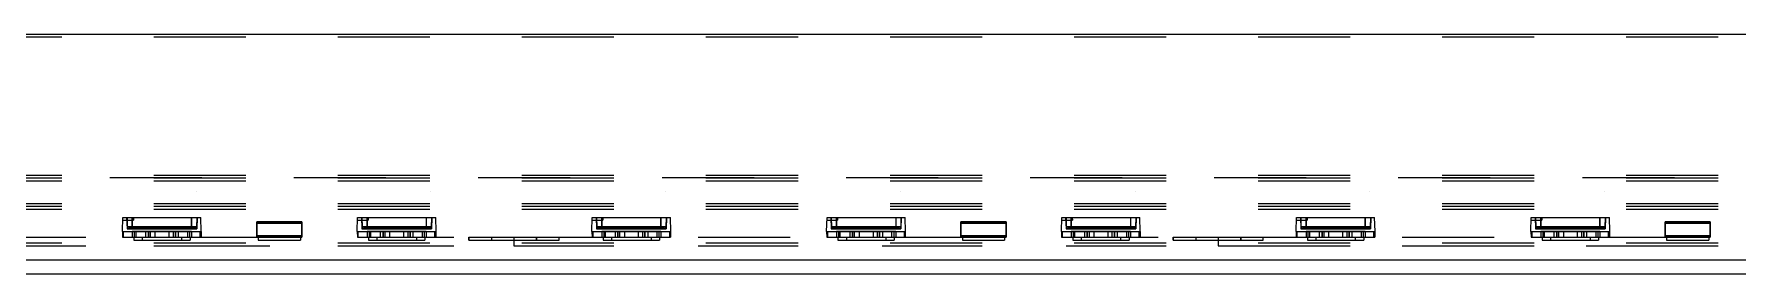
# Model space of a CAD drawing. Extents: x 14 to 580, y 14 to 406.
# Drawn here: x 325.5 to 386, y 253.4 to 261.9 of the extents above; entities that cross this region are included whole.
import ezdxf

# ---------------------------------------------------------------- set-up
doc = ezdxf.new("R2010")
doc.units = 0
doc.header["$LTSCALE"] = 32.67
doc.linetypes.add('HIDDEN', pattern=[0.2, 0.1, -0.1])
doc.layers.get('0').update_dxf_attribs({"linetype": 'CONTINUOUS'})
for name, color, linetype in [('BASE2', 7, 'CONTINUOUS'), ('BASE3', 7, 'CONTINUOUS'), ('LED_CHIP_2835_BASE3', 7, 'CONTINUOUS'), ('LED_CHIP_2835_ELETRODE_13', 7, 'CONTINUOUS'), ('LED_CHIP_2835_ELETRODE_23', 7, 'CONTINUOUS'), ('LED_CHIP_2835_SLICONE3', 7, 'CONTINUOUS'), ('LGP3', 7, 'CONTINUOUS'), ('LS-12V-120-W5-2835_PADS3', 7, 'CONTINUOUS'), ('LS-12V-120-W5-2835_PLATE3', 7, 'CONTINUOUS'), ('RES_1206_013', 7, 'CONTINUOUS'), ('RES_1206_023', 7, 'CONTINUOUS'), ('RES_1206_033', 7, 'CONTINUOUS')]:
    doc.layers.add(name, color=color, linetype=linetype)

msp = doc.modelspace()

# ---------------------------------------------------------------- linework, layer by layer
at = {"color": 7}
for p, q in [((331.292, 256.275), (331.292, 256.274)), ((339.626, 256.275), (339.626, 256.274)), ((347.959, 256.275), (347.959, 256.274)), ((356.292, 256.275), (356.292, 256.274)), ((364.626, 256.275), (364.626, 256.274)), ((372.959, 256.275), (372.959, 256.274)), ((381.292, 256.275), (381.292, 256.274))]:
    msp.add_line(p, q, dxfattribs=at)
at = {"layer": 'BASE2', "color": 7}
for p, q in [((192.577, 261.868), (442.577, 261.868)), ((192.577, 253.868), (442.577, 253.868)), ((192.577, 253.368), (442.577, 253.368))]:
    msp.add_line(p, q, dxfattribs=at)
at = {"layer": 'BASE3', "color": 8, "linetype": 'HIDDEN'}
for p, q in [((192.577, 261.768), (442.577, 261.768)), ((192.577, 256.868), (442.577, 256.868)), ((192.577, 256.768), (442.577, 256.768)), ((192.577, 256.668), (442.577, 256.668)), ((192.577, 255.868), (442.577, 255.868)), ((192.577, 255.768), (442.577, 255.768)), ((192.577, 255.668), (442.577, 255.668)), ((192.577, 254.468), (442.577, 254.468)), ((192.577, 254.368), (442.577, 254.368))]:
    msp.add_line(p, q, dxfattribs=at)
at = {"layer": 'LED_CHIP_2835_BASE3', "color": 8, "linetype": 'HIDDEN'}
for p, q in [((328.677, 254.868), (328.69, 255.368)), ((328.688, 255.268), (329.067, 255.268)), ((328.69, 255.368), (331.464, 255.368)), ((328.827, 255.368), (328.841, 254.968)), ((329.027, 255.368), (329.027, 254.968)), ((329.064, 255.368), (329.067, 255.268)), ((331.127, 255.368), (331.127, 254.968)), ((331.327, 255.368), (331.313, 254.968)), ((331.477, 254.868), (331.464, 255.368)), ((337.011, 254.868), (337.024, 255.368)), ((337.021, 255.268), (337.4, 255.268)), ((337.024, 255.368), (339.797, 255.368)), ((337.161, 255.368), (337.174, 254.968)), ((337.361, 255.368), (337.361, 254.968)), ((337.397, 255.368), (337.4, 255.268)), ((339.461, 255.368), (339.461, 254.968)), ((339.661, 255.368), (339.647, 254.968)), ((339.811, 254.868), (339.797, 255.368)), ((345.344, 254.868), (345.357, 255.368)), ((345.354, 255.268), (345.733, 255.268)), ((345.357, 255.368), (348.131, 255.368)), ((345.494, 255.368), (345.508, 254.968)), ((345.694, 255.368), (345.694, 254.968)), ((345.731, 255.368), (345.733, 255.268)), ((347.794, 255.368), (347.794, 254.968)), ((347.994, 255.368), (347.98, 254.968)), ((348.144, 254.868), (348.131, 255.368)), ((353.677, 254.868), (353.69, 255.368)), ((353.688, 255.268), (354.067, 255.268)), ((353.69, 255.368), (356.464, 255.368)), ((353.827, 255.368), (353.841, 254.968)), ((354.027, 255.368), (354.027, 254.968)), ((354.064, 255.368), (354.067, 255.268)), ((356.127, 255.368), (356.127, 254.968)), ((356.327, 255.368), (356.313, 254.968)), ((356.477, 254.868), (356.464, 255.368)), ((362.011, 254.868), (362.024, 255.368)), ((362.021, 255.268), (362.4, 255.268)), ((362.024, 255.368), (364.797, 255.368)), ((362.161, 255.368), (362.174, 254.968)), ((362.361, 255.368), (362.361, 254.968)), ((362.397, 255.368), (362.4, 255.268)), ((364.461, 255.368), (364.461, 254.968)), ((364.661, 255.368), (364.647, 254.968)), ((364.811, 254.868), (364.797, 255.368)), ((370.344, 254.868), (370.357, 255.368)), ((370.354, 255.268), (370.733, 255.268)), ((370.357, 255.368), (373.131, 255.368)), ((370.494, 255.368), (370.508, 254.968)), ((370.694, 255.368), (370.694, 254.968)), ((370.731, 255.368), (370.733, 255.268)), ((372.794, 255.368), (372.794, 254.968)), ((372.994, 255.368), (372.98, 254.968)), ((373.144, 254.868), (373.131, 255.368)), ((378.677, 254.868), (378.69, 255.368)), ((378.688, 255.268), (379.067, 255.268)), ((378.69, 255.368), (381.464, 255.368)), ((378.827, 255.368), (378.841, 254.968)), ((379.027, 255.368), (379.027, 254.968)), ((379.064, 255.368), (379.067, 255.268)), ((381.127, 255.368), (381.127, 254.968)), ((381.327, 255.368), (381.313, 254.968)), ((381.477, 254.868), (381.464, 255.368)), ((328.677, 254.868), (328.682, 254.668)), ((328.677, 254.868), (331.477, 254.868)), ((328.682, 254.668), (331.472, 254.668)), ((328.687, 254.868), (328.687, 254.668)), ((328.717, 254.668), (328.717, 254.868)), ((328.841, 254.968), (331.313, 254.968)), ((329.027, 254.868), (329.027, 254.668)), ((329.097, 254.868), (329.097, 254.668)), ((329.159, 254.668), (329.159, 254.868)), ((329.67, 254.668), (329.67, 254.868)), ((329.83, 254.868), (329.83, 254.668)), ((330.325, 254.868), (330.325, 254.668)), ((330.485, 254.668), (330.485, 254.868)), ((330.996, 254.668), (330.996, 254.868)), ((331.057, 254.868), (331.057, 254.668)), ((331.127, 254.868), (331.127, 254.668)), ((331.437, 254.668), (331.437, 254.868)), ((331.467, 254.868), (331.467, 254.668)), ((331.472, 254.668), (331.477, 254.868)), ((337.011, 254.868), (339.811, 254.868)), ((337.011, 254.868), (337.016, 254.668)), ((337.016, 254.668), (339.805, 254.668)), ((337.021, 254.868), (337.021, 254.668)), ((337.051, 254.668), (337.051, 254.868)), ((337.174, 254.968), (339.647, 254.968)), ((337.361, 254.868), (337.361, 254.668)), ((337.431, 254.868), (337.431, 254.668)), ((337.492, 254.668), (337.492, 254.868)), ((338.003, 254.668), (338.003, 254.868)), ((338.163, 254.868), (338.163, 254.668)), ((338.658, 254.868), (338.658, 254.668)), ((338.818, 254.668), (338.818, 254.868)), ((339.329, 254.668), (339.329, 254.868)), ((339.391, 254.868), (339.391, 254.668)), ((339.461, 254.868), (339.461, 254.668)), ((339.77, 254.668), (339.77, 254.868)), ((339.801, 254.868), (339.801, 254.668)), ((339.805, 254.668), (339.811, 254.868)), ((345.344, 254.868), (348.144, 254.868)), ((345.344, 254.868), (345.349, 254.668)), ((345.349, 254.668), (348.139, 254.668)), ((345.354, 254.868), (345.354, 254.668)), ((345.384, 254.668), (345.384, 254.868)), ((345.508, 254.968), (347.98, 254.968)), ((345.694, 254.868), (345.694, 254.668)), ((345.764, 254.868), (345.764, 254.668)), ((345.825, 254.668), (345.825, 254.868)), ((346.336, 254.668), (346.336, 254.868)), ((346.496, 254.868), (346.496, 254.668)), ((346.991, 254.868), (346.991, 254.668)), ((347.151, 254.668), (347.151, 254.868)), ((347.662, 254.668), (347.662, 254.868)), ((347.724, 254.868), (347.724, 254.668)), ((347.794, 254.868), (347.794, 254.668)), ((348.104, 254.668), (348.104, 254.868)), ((348.134, 254.868), (348.134, 254.668)), ((348.139, 254.668), (348.144, 254.868)), ((353.677, 254.868), (356.477, 254.868)), ((353.677, 254.868), (353.682, 254.668)), ((353.682, 254.668), (356.472, 254.668)), ((353.687, 254.868), (353.687, 254.668)), ((353.717, 254.668), (353.717, 254.868)), ((353.841, 254.968), (356.313, 254.968)), ((354.027, 254.868), (354.027, 254.668)), ((354.097, 254.868), (354.097, 254.668)), ((354.159, 254.668), (354.159, 254.868)), ((354.67, 254.668), (354.67, 254.868)), ((354.83, 254.868), (354.83, 254.668)), ((355.325, 254.868), (355.325, 254.668)), ((355.485, 254.668), (355.485, 254.868)), ((355.996, 254.668), (355.996, 254.868)), ((356.057, 254.868), (356.057, 254.668)), ((356.127, 254.868), (356.127, 254.668)), ((356.437, 254.668), (356.437, 254.868)), ((356.467, 254.868), (356.467, 254.668)), ((356.472, 254.668), (356.477, 254.868)), ((362.011, 254.868), (364.811, 254.868)), ((362.011, 254.868), (362.016, 254.668)), ((362.016, 254.668), (364.805, 254.668)), ((362.021, 254.868), (362.021, 254.668)), ((362.051, 254.668), (362.051, 254.868)), ((362.174, 254.968), (364.647, 254.968)), ((362.361, 254.868), (362.361, 254.668)), ((362.431, 254.868), (362.431, 254.668)), ((362.492, 254.668), (362.492, 254.868)), ((363.003, 254.668), (363.003, 254.868)), ((363.163, 254.868), (363.163, 254.668)), ((363.658, 254.868), (363.658, 254.668)), ((363.818, 254.668), (363.818, 254.868)), ((364.329, 254.668), (364.329, 254.868)), ((364.391, 254.868), (364.391, 254.668)), ((364.461, 254.868), (364.461, 254.668)), ((364.77, 254.668), (364.77, 254.868)), ((364.801, 254.868), (364.801, 254.668)), ((364.805, 254.668), (364.811, 254.868)), ((370.344, 254.868), (373.144, 254.868)), ((370.344, 254.868), (370.349, 254.668)), ((370.349, 254.668), (373.139, 254.668)), ((370.354, 254.868), (370.354, 254.668)), ((370.384, 254.668), (370.384, 254.868)), ((370.508, 254.968), (372.98, 254.968)), ((370.694, 254.868), (370.694, 254.668)), ((370.764, 254.868), (370.764, 254.668)), ((370.825, 254.668), (370.825, 254.868)), ((371.336, 254.668), (371.336, 254.868)), ((371.496, 254.868), (371.496, 254.668)), ((371.991, 254.868), (371.991, 254.668)), ((372.151, 254.668), (372.151, 254.868)), ((372.662, 254.668), (372.662, 254.868)), ((372.724, 254.868), (372.724, 254.668)), ((372.794, 254.868), (372.794, 254.668)), ((373.104, 254.668), (373.104, 254.868)), ((373.134, 254.868), (373.134, 254.668)), ((373.139, 254.668), (373.144, 254.868)), ((378.677, 254.868), (381.477, 254.868)), ((378.677, 254.868), (378.682, 254.668)), ((378.682, 254.668), (381.472, 254.668)), ((378.687, 254.868), (378.687, 254.668)), ((378.717, 254.668), (378.717, 254.868)), ((378.841, 254.968), (381.313, 254.968)), ((379.027, 254.868), (379.027, 254.668)), ((379.097, 254.868), (379.097, 254.668)), ((379.159, 254.668), (379.159, 254.868)), ((379.67, 254.668), (379.67, 254.868)), ((379.83, 254.868), (379.83, 254.668)), ((380.325, 254.868), (380.325, 254.668)), ((380.485, 254.668), (380.485, 254.868)), ((380.996, 254.668), (380.996, 254.868)), ((381.057, 254.868), (381.057, 254.668)), ((381.127, 254.868), (381.127, 254.668)), ((381.437, 254.668), (381.437, 254.868)), ((381.467, 254.868), (381.467, 254.668)), ((381.472, 254.668), (381.477, 254.868))]:
    msp.add_line(p, q, dxfattribs=at)
at = {"layer": 'LED_CHIP_2835_ELETRODE_13', "color": 8, "linetype": 'HIDDEN'}
for p, q in [((329.027, 254.868), (329.027, 254.668)), ((329.027, 254.868), (331.127, 254.868)), ((329.027, 254.668), (331.127, 254.668)), ((329.097, 254.868), (329.097, 254.668)), ((329.159, 254.668), (329.159, 254.868)), ((329.497, 254.868), (329.497, 254.668)), ((329.597, 254.668), (329.597, 254.868)), ((329.67, 254.668), (329.67, 254.868)), ((329.83, 254.868), (329.83, 254.668)), ((330.325, 254.868), (330.325, 254.668)), ((330.485, 254.668), (330.485, 254.868)), ((330.557, 254.868), (330.557, 254.668)), ((330.657, 254.868), (330.657, 254.668)), ((330.996, 254.668), (330.996, 254.868)), ((331.057, 254.868), (331.057, 254.668)), ((331.127, 254.868), (331.127, 254.668)), ((337.361, 254.868), (339.461, 254.868)), ((337.361, 254.868), (337.361, 254.668)), ((337.361, 254.668), (339.461, 254.668)), ((337.431, 254.868), (337.431, 254.668)), ((337.492, 254.668), (337.492, 254.868)), ((337.831, 254.868), (337.831, 254.668)), ((337.931, 254.668), (337.931, 254.868)), ((338.003, 254.668), (338.003, 254.868)), ((338.163, 254.868), (338.163, 254.668)), ((338.658, 254.868), (338.658, 254.668)), ((338.818, 254.668), (338.818, 254.868)), ((338.891, 254.868), (338.891, 254.668)), ((338.991, 254.868), (338.991, 254.668)), ((339.329, 254.668), (339.329, 254.868)), ((339.391, 254.868), (339.391, 254.668)), ((339.461, 254.868), (339.461, 254.668)), ((345.694, 254.868), (347.794, 254.868)), ((345.694, 254.868), (345.694, 254.668)), ((345.694, 254.668), (347.794, 254.668)), ((345.764, 254.868), (345.764, 254.668)), ((345.825, 254.668), (345.825, 254.868)), ((346.164, 254.868), (346.164, 254.668)), ((346.264, 254.668), (346.264, 254.868)), ((346.336, 254.668), (346.336, 254.868)), ((346.496, 254.868), (346.496, 254.668)), ((346.991, 254.868), (346.991, 254.668)), ((347.151, 254.668), (347.151, 254.868)), ((347.224, 254.868), (347.224, 254.668)), ((347.324, 254.868), (347.324, 254.668)), ((347.662, 254.668), (347.662, 254.868)), ((347.724, 254.868), (347.724, 254.668)), ((347.794, 254.868), (347.794, 254.668)), ((354.027, 254.868), (356.127, 254.868)), ((354.027, 254.868), (354.027, 254.668)), ((354.027, 254.668), (356.127, 254.668)), ((354.097, 254.868), (354.097, 254.668)), ((354.159, 254.668), (354.159, 254.868)), ((354.497, 254.868), (354.497, 254.668)), ((354.597, 254.668), (354.597, 254.868)), ((354.67, 254.668), (354.67, 254.868)), ((354.83, 254.868), (354.83, 254.668)), ((355.325, 254.868), (355.325, 254.668)), ((355.485, 254.668), (355.485, 254.868)), ((355.557, 254.868), (355.557, 254.668)), ((355.657, 254.868), (355.657, 254.668)), ((355.996, 254.668), (355.996, 254.868)), ((356.057, 254.868), (356.057, 254.668)), ((356.127, 254.868), (356.127, 254.668)), ((362.361, 254.868), (364.461, 254.868)), ((362.361, 254.868), (362.361, 254.668)), ((362.361, 254.668), (364.461, 254.668)), ((362.431, 254.868), (362.431, 254.668)), ((362.492, 254.668), (362.492, 254.868)), ((362.831, 254.868), (362.831, 254.668)), ((362.931, 254.668), (362.931, 254.868)), ((363.003, 254.668), (363.003, 254.868)), ((363.163, 254.868), (363.163, 254.668)), ((363.658, 254.868), (363.658, 254.668)), ((363.818, 254.668), (363.818, 254.868)), ((363.891, 254.868), (363.891, 254.668)), ((363.991, 254.868), (363.991, 254.668)), ((364.329, 254.668), (364.329, 254.868)), ((364.391, 254.868), (364.391, 254.668)), ((364.461, 254.868), (364.461, 254.668)), ((370.694, 254.868), (372.794, 254.868)), ((370.694, 254.868), (370.694, 254.668)), ((370.694, 254.668), (372.794, 254.668)), ((370.764, 254.868), (370.764, 254.668)), ((370.825, 254.668), (370.825, 254.868)), ((371.164, 254.868), (371.164, 254.668)), ((371.264, 254.668), (371.264, 254.868)), ((371.336, 254.668), (371.336, 254.868)), ((371.496, 254.868), (371.496, 254.668)), ((371.991, 254.868), (371.991, 254.668)), ((372.151, 254.668), (372.151, 254.868)), ((372.224, 254.868), (372.224, 254.668)), ((372.324, 254.868), (372.324, 254.668)), ((372.662, 254.668), (372.662, 254.868)), ((372.724, 254.868), (372.724, 254.668)), ((372.794, 254.868), (372.794, 254.668)), ((379.027, 254.868), (381.127, 254.868)), ((379.027, 254.868), (379.027, 254.668)), ((379.027, 254.668), (381.127, 254.668)), ((379.097, 254.868), (379.097, 254.668)), ((379.159, 254.668), (379.159, 254.868)), ((379.497, 254.868), (379.497, 254.668)), ((379.597, 254.668), (379.597, 254.868)), ((379.67, 254.668), (379.67, 254.868)), ((379.83, 254.868), (379.83, 254.668)), ((380.325, 254.868), (380.325, 254.668)), ((380.485, 254.668), (380.485, 254.868)), ((380.557, 254.868), (380.557, 254.668)), ((380.657, 254.868), (380.657, 254.668)), ((380.996, 254.668), (380.996, 254.868)), ((381.057, 254.868), (381.057, 254.668)), ((381.127, 254.868), (381.127, 254.668))]:
    msp.add_line(p, q, dxfattribs=at)
at = {"layer": 'LED_CHIP_2835_ELETRODE_23', "color": 8, "linetype": 'HIDDEN'}
for p, q in [((329.027, 254.868), (329.027, 254.668)), ((331.127, 254.868), (329.027, 254.868)), ((329.027, 254.668), (331.127, 254.668)), ((329.097, 254.868), (329.097, 254.668)), ((329.159, 254.668), (329.159, 254.868)), ((329.497, 254.868), (329.497, 254.668)), ((329.597, 254.868), (329.597, 254.668)), ((329.67, 254.668), (329.67, 254.868)), ((329.83, 254.868), (329.83, 254.668)), ((330.325, 254.868), (330.325, 254.668)), ((330.485, 254.668), (330.485, 254.868)), ((330.557, 254.668), (330.557, 254.868)), ((330.657, 254.868), (330.657, 254.668)), ((330.996, 254.668), (330.996, 254.868)), ((331.057, 254.868), (331.057, 254.668)), ((331.127, 254.868), (331.127, 254.668)), ((339.461, 254.868), (337.361, 254.868)), ((337.361, 254.868), (337.361, 254.668)), ((337.361, 254.668), (339.461, 254.668)), ((337.431, 254.868), (337.431, 254.668)), ((337.492, 254.668), (337.492, 254.868)), ((337.831, 254.868), (337.831, 254.668)), ((337.931, 254.868), (337.931, 254.668)), ((338.003, 254.668), (338.003, 254.868)), ((338.163, 254.868), (338.163, 254.668)), ((338.658, 254.868), (338.658, 254.668)), ((338.818, 254.668), (338.818, 254.868)), ((338.891, 254.668), (338.891, 254.868)), ((338.991, 254.868), (338.991, 254.668)), ((339.329, 254.668), (339.329, 254.868)), ((339.391, 254.868), (339.391, 254.668)), ((339.461, 254.868), (339.461, 254.668)), ((347.794, 254.868), (345.694, 254.868)), ((345.694, 254.868), (345.694, 254.668)), ((345.694, 254.668), (347.794, 254.668)), ((345.764, 254.868), (345.764, 254.668)), ((345.825, 254.668), (345.825, 254.868)), ((346.164, 254.868), (346.164, 254.668)), ((346.264, 254.868), (346.264, 254.668)), ((346.336, 254.668), (346.336, 254.868)), ((346.496, 254.868), (346.496, 254.668)), ((346.991, 254.868), (346.991, 254.668)), ((347.151, 254.668), (347.151, 254.868)), ((347.224, 254.668), (347.224, 254.868)), ((347.324, 254.868), (347.324, 254.668)), ((347.662, 254.668), (347.662, 254.868)), ((347.724, 254.868), (347.724, 254.668)), ((347.794, 254.868), (347.794, 254.668)), ((356.127, 254.868), (354.027, 254.868)), ((354.027, 254.868), (354.027, 254.668)), ((354.027, 254.668), (356.127, 254.668)), ((354.097, 254.868), (354.097, 254.668)), ((354.159, 254.668), (354.159, 254.868)), ((354.497, 254.868), (354.497, 254.668)), ((354.597, 254.868), (354.597, 254.668)), ((354.67, 254.668), (354.67, 254.868)), ((354.83, 254.868), (354.83, 254.668)), ((355.325, 254.868), (355.325, 254.668)), ((355.485, 254.668), (355.485, 254.868)), ((355.557, 254.668), (355.557, 254.868)), ((355.657, 254.868), (355.657, 254.668)), ((355.996, 254.668), (355.996, 254.868)), ((356.057, 254.868), (356.057, 254.668)), ((356.127, 254.868), (356.127, 254.668)), ((364.461, 254.868), (362.361, 254.868)), ((362.361, 254.868), (362.361, 254.668)), ((362.361, 254.668), (364.461, 254.668)), ((362.431, 254.868), (362.431, 254.668)), ((362.492, 254.668), (362.492, 254.868)), ((362.831, 254.868), (362.831, 254.668)), ((362.931, 254.868), (362.931, 254.668)), ((363.003, 254.668), (363.003, 254.868)), ((363.163, 254.868), (363.163, 254.668)), ((363.658, 254.868), (363.658, 254.668)), ((363.818, 254.668), (363.818, 254.868)), ((363.891, 254.668), (363.891, 254.868)), ((363.991, 254.868), (363.991, 254.668)), ((364.329, 254.668), (364.329, 254.868)), ((364.391, 254.868), (364.391, 254.668)), ((364.461, 254.868), (364.461, 254.668)), ((372.794, 254.868), (370.694, 254.868)), ((370.694, 254.868), (370.694, 254.668)), ((370.694, 254.668), (372.794, 254.668)), ((370.764, 254.868), (370.764, 254.668)), ((370.825, 254.668), (370.825, 254.868)), ((371.164, 254.868), (371.164, 254.668)), ((371.264, 254.868), (371.264, 254.668)), ((371.336, 254.668), (371.336, 254.868)), ((371.496, 254.868), (371.496, 254.668)), ((371.991, 254.868), (371.991, 254.668)), ((372.151, 254.668), (372.151, 254.868)), ((372.224, 254.668), (372.224, 254.868)), ((372.324, 254.868), (372.324, 254.668)), ((372.662, 254.668), (372.662, 254.868)), ((372.724, 254.868), (372.724, 254.668)), ((372.794, 254.868), (372.794, 254.668)), ((381.127, 254.868), (379.027, 254.868)), ((379.027, 254.868), (379.027, 254.668)), ((379.027, 254.668), (381.127, 254.668)), ((379.097, 254.868), (379.097, 254.668)), ((379.159, 254.668), (379.159, 254.868)), ((379.497, 254.868), (379.497, 254.668)), ((379.597, 254.868), (379.597, 254.668)), ((379.67, 254.668), (379.67, 254.868)), ((379.83, 254.868), (379.83, 254.668)), ((380.325, 254.868), (380.325, 254.668)), ((380.485, 254.668), (380.485, 254.868)), ((380.557, 254.668), (380.557, 254.868)), ((380.657, 254.868), (380.657, 254.668)), ((380.996, 254.668), (380.996, 254.868)), ((381.057, 254.868), (381.057, 254.668)), ((381.127, 254.868), (381.127, 254.668))]:
    msp.add_line(p, q, dxfattribs=at)
at = {"layer": 'LED_CHIP_2835_SLICONE3', "color": 8, "linetype": 'HIDDEN'}
for p, q in [((328.841, 255.368), (328.85, 255.037)), ((328.841, 255.368), (331.313, 255.368)), ((329.027, 254.988), (329.027, 255.368)), ((331.127, 254.988), (331.127, 255.368)), ((331.313, 255.368), (331.305, 255.037)), ((337.174, 255.368), (339.647, 255.368)), ((337.174, 255.368), (337.183, 255.037)), ((337.361, 254.988), (337.361, 255.368)), ((339.461, 255.368), (339.461, 254.988)), ((339.647, 255.368), (339.638, 255.037)), ((345.508, 255.368), (347.98, 255.368)), ((345.508, 255.368), (345.516, 255.037)), ((345.694, 254.988), (345.694, 255.368)), ((347.794, 254.988), (347.794, 255.368)), ((347.98, 255.368), (347.971, 255.037)), ((353.841, 255.368), (356.313, 255.368)), ((353.841, 255.368), (353.85, 255.037)), ((354.027, 254.988), (354.027, 255.368)), ((356.127, 255.368), (356.127, 254.988)), ((356.313, 255.368), (356.305, 255.037)), ((362.174, 255.368), (364.647, 255.368)), ((362.174, 255.368), (362.183, 255.037)), ((362.361, 254.988), (362.361, 255.368)), ((364.461, 255.368), (364.461, 254.988)), ((364.647, 255.368), (364.638, 255.037)), ((370.508, 255.368), (372.98, 255.368)), ((370.508, 255.368), (370.516, 255.037)), ((370.694, 254.988), (370.694, 255.368)), ((372.794, 254.988), (372.794, 255.368)), ((372.98, 255.368), (372.971, 255.037)), ((378.841, 255.368), (381.313, 255.368)), ((378.841, 255.368), (378.85, 255.037)), ((379.027, 254.988), (379.027, 255.368)), ((381.127, 254.988), (381.127, 255.368)), ((381.313, 255.368), (381.305, 255.037)), ((331.305, 255.037), (328.85, 255.037)), ((331.255, 254.988), (328.9, 254.988)), ((339.638, 255.037), (337.183, 255.037)), ((339.588, 254.988), (337.233, 254.988)), ((347.971, 255.037), (345.516, 255.037)), ((347.921, 254.988), (345.566, 254.988)), ((356.305, 255.037), (353.85, 255.037)), ((356.255, 254.988), (353.9, 254.988)), ((364.638, 255.037), (362.183, 255.037)), ((364.588, 254.988), (362.233, 254.988)), ((372.971, 255.037), (370.516, 255.037)), ((372.921, 254.988), (370.566, 254.988)), ((381.305, 255.037), (378.85, 255.037)), ((381.255, 254.988), (378.9, 254.988))]:
    msp.add_line(p, q, dxfattribs=at)
for centre, start, end in [((328.9, 255.038), 181.5, 270), ((331.255, 255.038), 270, 358.5), ((337.233, 255.038), 181.5, 270), ((339.588, 255.038), 270, 358.5), ((345.566, 255.038), 181.5, 270), ((347.921, 255.038), 270, 358.5), ((353.9, 255.038), 181.5, 270), ((356.255, 255.038), 270, 358.5), ((362.233, 255.038), 181.5, 270), ((364.588, 255.038), 270, 358.5), ((370.566, 255.038), 181.5, 270), ((372.921, 255.038), 270, 358.5), ((378.9, 255.038), 181.5, 270), ((381.255, 255.038), 270, 358.5)]:
    msp.add_arc(centre, 0.05, start, end, dxfattribs=at)
at = {"layer": 'LGP3', "color": 8, "linetype": 'HIDDEN'}
msp.add_line((442.577, 256.768), (192.577, 256.768), dxfattribs=at)
at = {"layer": 'LS-12V-120-W5-2835_PADS3', "color": 8, "linetype": 'HIDDEN'}
for p, q in [((329.077, 254.668), (329.077, 254.568)), ((329.077, 254.668), (331.077, 254.668)), ((329.377, 254.668), (329.377, 254.568)), ((330.777, 254.668), (330.777, 254.568)), ((331.077, 254.668), (331.077, 254.568)), ((333.494, 254.668), (333.494, 254.568)), ((333.494, 254.668), (334.994, 254.668)), ((334.994, 254.668), (334.994, 254.568)), ((337.411, 254.668), (339.411, 254.668)), ((337.411, 254.668), (337.411, 254.568)), ((337.711, 254.668), (337.711, 254.568)), ((339.111, 254.668), (339.111, 254.568)), ((339.411, 254.668), (339.411, 254.568)), ((340.977, 254.668), (342.577, 254.668)), ((340.977, 254.568), (340.977, 254.668)), ((341.777, 254.668), (341.777, 254.568)), ((342.577, 254.668), (344.177, 254.668)), ((342.577, 254.668), (342.577, 254.568)), ((342.577, 254.668), (342.577, 254.568)), ((343.377, 254.668), (343.377, 254.568)), ((344.177, 254.568), (344.177, 254.668)), ((345.744, 254.668), (347.744, 254.668)), ((345.744, 254.668), (345.744, 254.568)), ((346.044, 254.668), (346.044, 254.568)), ((347.444, 254.668), (347.444, 254.568)), ((347.744, 254.668), (347.744, 254.568)), ((354.077, 254.668), (356.077, 254.668)), ((354.077, 254.668), (354.077, 254.568)), ((354.377, 254.668), (354.377, 254.568)), ((355.777, 254.668), (355.777, 254.568)), ((356.077, 254.668), (356.077, 254.568)), ((358.494, 254.668), (359.994, 254.668)), ((358.494, 254.668), (358.494, 254.568)), ((359.994, 254.668), (359.994, 254.568)), ((362.411, 254.668), (364.411, 254.668)), ((362.411, 254.668), (362.411, 254.568)), ((362.711, 254.668), (362.711, 254.568)), ((364.111, 254.668), (364.111, 254.568)), ((364.411, 254.668), (364.411, 254.568)), ((365.977, 254.668), (367.577, 254.668)), ((365.977, 254.568), (365.977, 254.668)), ((366.777, 254.668), (366.777, 254.568)), ((367.577, 254.668), (369.177, 254.668)), ((367.577, 254.668), (367.577, 254.568)), ((367.577, 254.668), (367.577, 254.568)), ((368.377, 254.668), (368.377, 254.568)), ((369.177, 254.568), (369.177, 254.668)), ((370.744, 254.668), (372.744, 254.668)), ((370.744, 254.668), (370.744, 254.568)), ((371.044, 254.668), (371.044, 254.568)), ((372.444, 254.668), (372.444, 254.568)), ((372.744, 254.668), (372.744, 254.568)), ((379.077, 254.668), (381.077, 254.668)), ((379.077, 254.668), (379.077, 254.568)), ((379.377, 254.668), (379.377, 254.568)), ((380.777, 254.668), (380.777, 254.568)), ((381.077, 254.668), (381.077, 254.568)), ((383.494, 254.668), (384.994, 254.668)), ((383.494, 254.668), (383.494, 254.568)), ((384.994, 254.668), (384.994, 254.568)), ((329.077, 254.568), (331.077, 254.568)), ((333.494, 254.568), (334.994, 254.568)), ((337.411, 254.568), (339.411, 254.568)), ((340.977, 254.568), (342.577, 254.568)), ((342.577, 254.568), (344.177, 254.568)), ((345.744, 254.568), (347.744, 254.568)), ((354.077, 254.568), (356.077, 254.568)), ((358.494, 254.568), (359.994, 254.568)), ((362.411, 254.568), (364.411, 254.568)), ((365.977, 254.568), (367.577, 254.568)), ((367.577, 254.568), (369.177, 254.568)), ((370.744, 254.568), (372.744, 254.568)), ((379.077, 254.568), (381.077, 254.568)), ((383.494, 254.568), (384.994, 254.568))]:
    msp.add_line(p, q, dxfattribs=at)
at = {"layer": 'LS-12V-120-W5-2835_PLATE3', "color": 8, "linetype": 'HIDDEN'}
for p, q in [((317.577, 254.668), (342.577, 254.668)), ((329.077, 254.668), (329.077, 254.568)), ((329.377, 254.668), (329.377, 254.568)), ((330.777, 254.668), (330.777, 254.568)), ((331.077, 254.668), (331.077, 254.568)), ((333.494, 254.668), (333.494, 254.568)), ((334.994, 254.668), (333.494, 254.668)), ((334.994, 254.668), (334.994, 254.568)), ((337.411, 254.668), (337.411, 254.568)), ((337.711, 254.668), (337.711, 254.568)), ((339.111, 254.668), (339.111, 254.568)), ((339.411, 254.668), (339.411, 254.568)), ((340.977, 254.668), (340.977, 254.568)), ((341.777, 254.668), (341.777, 254.568)), ((342.577, 254.668), (367.577, 254.668)), ((342.577, 254.668), (342.577, 254.368)), ((342.577, 254.668), (342.577, 254.368)), ((343.377, 254.568), (343.377, 254.668)), ((344.177, 254.568), (344.177, 254.668)), ((345.744, 254.668), (345.744, 254.568)), ((346.044, 254.668), (346.044, 254.568)), ((347.444, 254.668), (347.444, 254.568)), ((347.744, 254.668), (347.744, 254.568)), ((354.077, 254.668), (354.077, 254.568)), ((354.377, 254.668), (354.377, 254.568)), ((355.777, 254.668), (355.777, 254.568)), ((356.077, 254.668), (356.077, 254.568)), ((359.994, 254.668), (358.494, 254.668)), ((358.494, 254.668), (358.494, 254.568)), ((359.994, 254.668), (359.994, 254.568)), ((362.411, 254.668), (362.411, 254.568)), ((362.711, 254.668), (362.711, 254.568)), ((364.111, 254.668), (364.111, 254.568)), ((364.411, 254.668), (364.411, 254.568)), ((365.977, 254.668), (365.977, 254.568)), ((366.777, 254.668), (366.777, 254.568)), ((367.577, 254.668), (392.577, 254.668)), ((367.577, 254.668), (367.577, 254.368)), ((367.577, 254.668), (367.577, 254.368)), ((368.377, 254.568), (368.377, 254.668)), ((369.177, 254.568), (369.177, 254.668)), ((370.744, 254.668), (370.744, 254.568)), ((371.044, 254.668), (371.044, 254.568)), ((372.444, 254.668), (372.444, 254.568)), ((372.744, 254.668), (372.744, 254.568)), ((379.077, 254.668), (379.077, 254.568)), ((379.377, 254.668), (379.377, 254.568)), ((380.777, 254.668), (380.777, 254.568)), ((381.077, 254.668), (381.077, 254.568)), ((384.994, 254.668), (383.494, 254.668)), ((383.494, 254.668), (383.494, 254.568)), ((384.994, 254.668), (384.994, 254.568)), ((317.577, 254.368), (342.577, 254.368)), ((329.077, 254.568), (331.077, 254.568)), ((333.494, 254.568), (334.994, 254.568)), ((337.411, 254.568), (339.411, 254.568)), ((340.977, 254.568), (342.577, 254.568)), ((342.577, 254.568), (344.177, 254.568)), ((342.577, 254.368), (367.577, 254.368)), ((345.744, 254.568), (347.744, 254.568)), ((354.077, 254.568), (356.077, 254.568)), ((358.494, 254.568), (359.994, 254.568)), ((362.411, 254.568), (364.411, 254.568)), ((365.977, 254.568), (367.577, 254.568)), ((367.577, 254.568), (369.177, 254.568)), ((367.577, 254.368), (392.577, 254.368)), ((370.744, 254.568), (372.744, 254.568)), ((379.077, 254.568), (381.077, 254.568)), ((383.494, 254.568), (384.994, 254.568))]:
    msp.add_line(p, q, dxfattribs=at)
at = {"layer": 'RES_1206_013', "color": 8, "linetype": 'HIDDEN'}
for p, q in [((333.444, 255.218), (333.444, 254.668)), ((333.444, 254.668), (333.444, 255.218)), ((335.044, 255.218), (333.444, 255.218)), ((333.444, 255.218), (335.044, 255.218)), ((335.044, 255.168), (333.444, 255.168)), ((333.444, 255.168), (335.044, 255.168)), ((335.044, 254.718), (333.444, 254.718)), ((333.444, 254.718), (335.044, 254.718)), ((335.044, 254.668), (333.444, 254.668)), ((333.444, 254.668), (335.044, 254.668)), ((335.044, 255.218), (335.044, 254.668)), ((335.044, 254.668), (335.044, 255.218)), ((360.044, 255.218), (358.444, 255.218)), ((358.444, 255.218), (360.044, 255.218)), ((358.444, 255.218), (358.444, 254.668)), ((358.444, 254.668), (358.444, 255.218)), ((360.044, 255.168), (358.444, 255.168)), ((358.444, 255.168), (360.044, 255.168)), ((360.044, 254.718), (358.444, 254.718)), ((358.444, 254.718), (360.044, 254.718)), ((360.044, 254.668), (358.444, 254.668)), ((358.444, 254.668), (360.044, 254.668)), ((360.044, 255.218), (360.044, 254.668)), ((360.044, 254.668), (360.044, 255.218)), ((385.044, 255.218), (383.444, 255.218)), ((383.444, 255.218), (385.044, 255.218)), ((383.444, 255.218), (383.444, 254.668)), ((383.444, 254.668), (383.444, 255.218)), ((385.044, 255.168), (383.444, 255.168)), ((383.444, 255.168), (385.044, 255.168)), ((385.044, 254.718), (383.444, 254.718)), ((383.444, 254.718), (385.044, 254.718)), ((385.044, 254.668), (383.444, 254.668)), ((383.444, 254.668), (385.044, 254.668)), ((385.044, 255.218), (385.044, 254.668)), ((385.044, 254.668), (385.044, 255.218))]:
    msp.add_line(p, q, dxfattribs=at)
at = {"layer": 'RES_1206_023', "color": 8, "linetype": 'HIDDEN'}
for p, q in [((333.444, 255.158), (333.444, 254.668)), ((335.044, 255.158), (333.444, 255.158)), ((335.044, 254.718), (333.444, 254.718)), ((335.044, 254.668), (333.444, 254.668)), ((335.044, 254.668), (335.044, 255.158)), ((360.044, 255.158), (358.444, 255.158)), ((358.444, 255.158), (358.444, 254.668)), ((360.044, 254.718), (358.444, 254.718)), ((360.044, 254.668), (358.444, 254.668)), ((360.044, 254.668), (360.044, 255.158)), ((385.044, 255.158), (383.444, 255.158)), ((383.444, 255.158), (383.444, 254.668)), ((385.044, 254.718), (383.444, 254.718)), ((385.044, 254.668), (383.444, 254.668)), ((385.044, 254.668), (385.044, 255.158))]:
    msp.add_line(p, q, dxfattribs=at)
at = {"layer": 'RES_1206_033', "color": 8, "linetype": 'HIDDEN'}
for p, q in [((333.444, 255.218), (333.444, 255.168)), ((335.044, 255.218), (333.444, 255.218)), ((335.044, 255.168), (333.444, 255.168)), ((333.854, 255.218), (333.854, 255.168)), ((333.871, 255.218), (333.871, 255.168)), ((333.876, 255.218), (333.876, 255.168)), ((333.942, 255.218), (333.942, 255.168)), ((333.951, 255.218), (333.951, 255.168)), ((333.965, 255.218), (333.965, 255.168)), ((333.977, 255.218), (333.977, 255.168)), ((333.978, 255.218), (333.978, 255.168)), ((334.013, 255.218), (334.013, 255.168)), ((334.049, 255.218), (334.049, 255.168)), ((334.067, 255.218), (334.067, 255.168)), ((334.095, 255.218), (334.095, 255.168)), ((334.141, 255.218), (334.141, 255.168)), ((334.21, 255.218), (334.21, 255.168)), ((334.23, 255.218), (334.23, 255.168)), ((334.239, 255.218), (334.239, 255.168)), ((334.283, 255.218), (334.283, 255.168)), ((334.284, 255.218), (334.284, 255.168)), ((334.291, 255.218), (334.291, 255.168)), ((334.384, 255.218), (334.384, 255.168)), ((334.397, 255.218), (334.397, 255.168)), ((334.398, 255.218), (334.398, 255.168)), ((334.516, 255.218), (334.516, 255.168)), ((334.516, 255.218), (334.516, 255.168)), ((334.563, 255.218), (334.563, 255.168)), ((334.565, 255.218), (334.565, 255.168)), ((334.582, 255.218), (334.582, 255.168)), ((334.644, 255.218), (334.644, 255.168)), ((334.661, 255.218), (334.661, 255.168)), ((335.044, 255.168), (335.044, 255.218)), ((360.044, 255.218), (358.444, 255.218)), ((358.444, 255.218), (358.444, 255.168)), ((360.044, 255.168), (358.444, 255.168)), ((358.854, 255.218), (358.854, 255.168)), ((358.871, 255.218), (358.871, 255.168)), ((358.876, 255.218), (358.876, 255.168)), ((358.942, 255.218), (358.942, 255.168)), ((358.951, 255.218), (358.951, 255.168)), ((358.965, 255.218), (358.965, 255.168)), ((358.977, 255.218), (358.977, 255.168)), ((358.978, 255.218), (358.978, 255.168)), ((359.013, 255.218), (359.013, 255.168)), ((359.049, 255.218), (359.049, 255.168)), ((359.067, 255.218), (359.067, 255.168)), ((359.095, 255.218), (359.095, 255.168)), ((359.141, 255.218), (359.141, 255.168)), ((359.21, 255.218), (359.21, 255.168)), ((359.23, 255.218), (359.23, 255.168)), ((359.239, 255.218), (359.239, 255.168)), ((359.283, 255.218), (359.283, 255.168)), ((359.284, 255.218), (359.284, 255.168)), ((359.291, 255.218), (359.291, 255.168)), ((359.384, 255.218), (359.384, 255.168)), ((359.397, 255.218), (359.397, 255.168)), ((359.398, 255.218), (359.398, 255.168)), ((359.516, 255.218), (359.516, 255.168)), ((359.516, 255.218), (359.516, 255.168)), ((359.563, 255.218), (359.563, 255.168)), ((359.565, 255.218), (359.565, 255.168)), ((359.582, 255.218), (359.582, 255.168)), ((359.644, 255.218), (359.644, 255.168)), ((359.661, 255.218), (359.661, 255.168)), ((360.044, 255.168), (360.044, 255.218)), ((385.044, 255.218), (383.444, 255.218)), ((383.444, 255.218), (383.444, 255.168)), ((385.044, 255.168), (383.444, 255.168)), ((383.854, 255.218), (383.854, 255.168)), ((383.871, 255.218), (383.871, 255.168)), ((383.876, 255.218), (383.876, 255.168)), ((383.942, 255.218), (383.942, 255.168)), ((383.951, 255.218), (383.951, 255.168)), ((383.965, 255.218), (383.965, 255.168)), ((383.977, 255.218), (383.977, 255.168)), ((383.978, 255.218), (383.978, 255.168)), ((384.013, 255.218), (384.013, 255.168)), ((384.049, 255.218), (384.049, 255.168)), ((384.067, 255.218), (384.067, 255.168)), ((384.095, 255.218), (384.095, 255.168)), ((384.141, 255.218), (384.141, 255.168)), ((384.21, 255.218), (384.21, 255.168)), ((384.23, 255.218), (384.23, 255.168)), ((384.239, 255.218), (384.239, 255.168)), ((384.283, 255.218), (384.283, 255.168)), ((384.284, 255.218), (384.284, 255.168)), ((384.291, 255.218), (384.291, 255.168)), ((384.384, 255.218), (384.384, 255.168)), ((384.397, 255.218), (384.397, 255.168)), ((384.398, 255.218), (384.398, 255.168)), ((384.516, 255.218), (384.516, 255.168)), ((384.516, 255.218), (384.516, 255.168)), ((384.563, 255.218), (384.563, 255.168)), ((384.565, 255.218), (384.565, 255.168)), ((384.582, 255.218), (384.582, 255.168)), ((384.644, 255.218), (384.644, 255.168)), ((384.661, 255.218), (384.661, 255.168)), ((385.044, 255.168), (385.044, 255.218))]:
    msp.add_line(p, q, dxfattribs=at)

doc.saveas('drawing.dxf')
